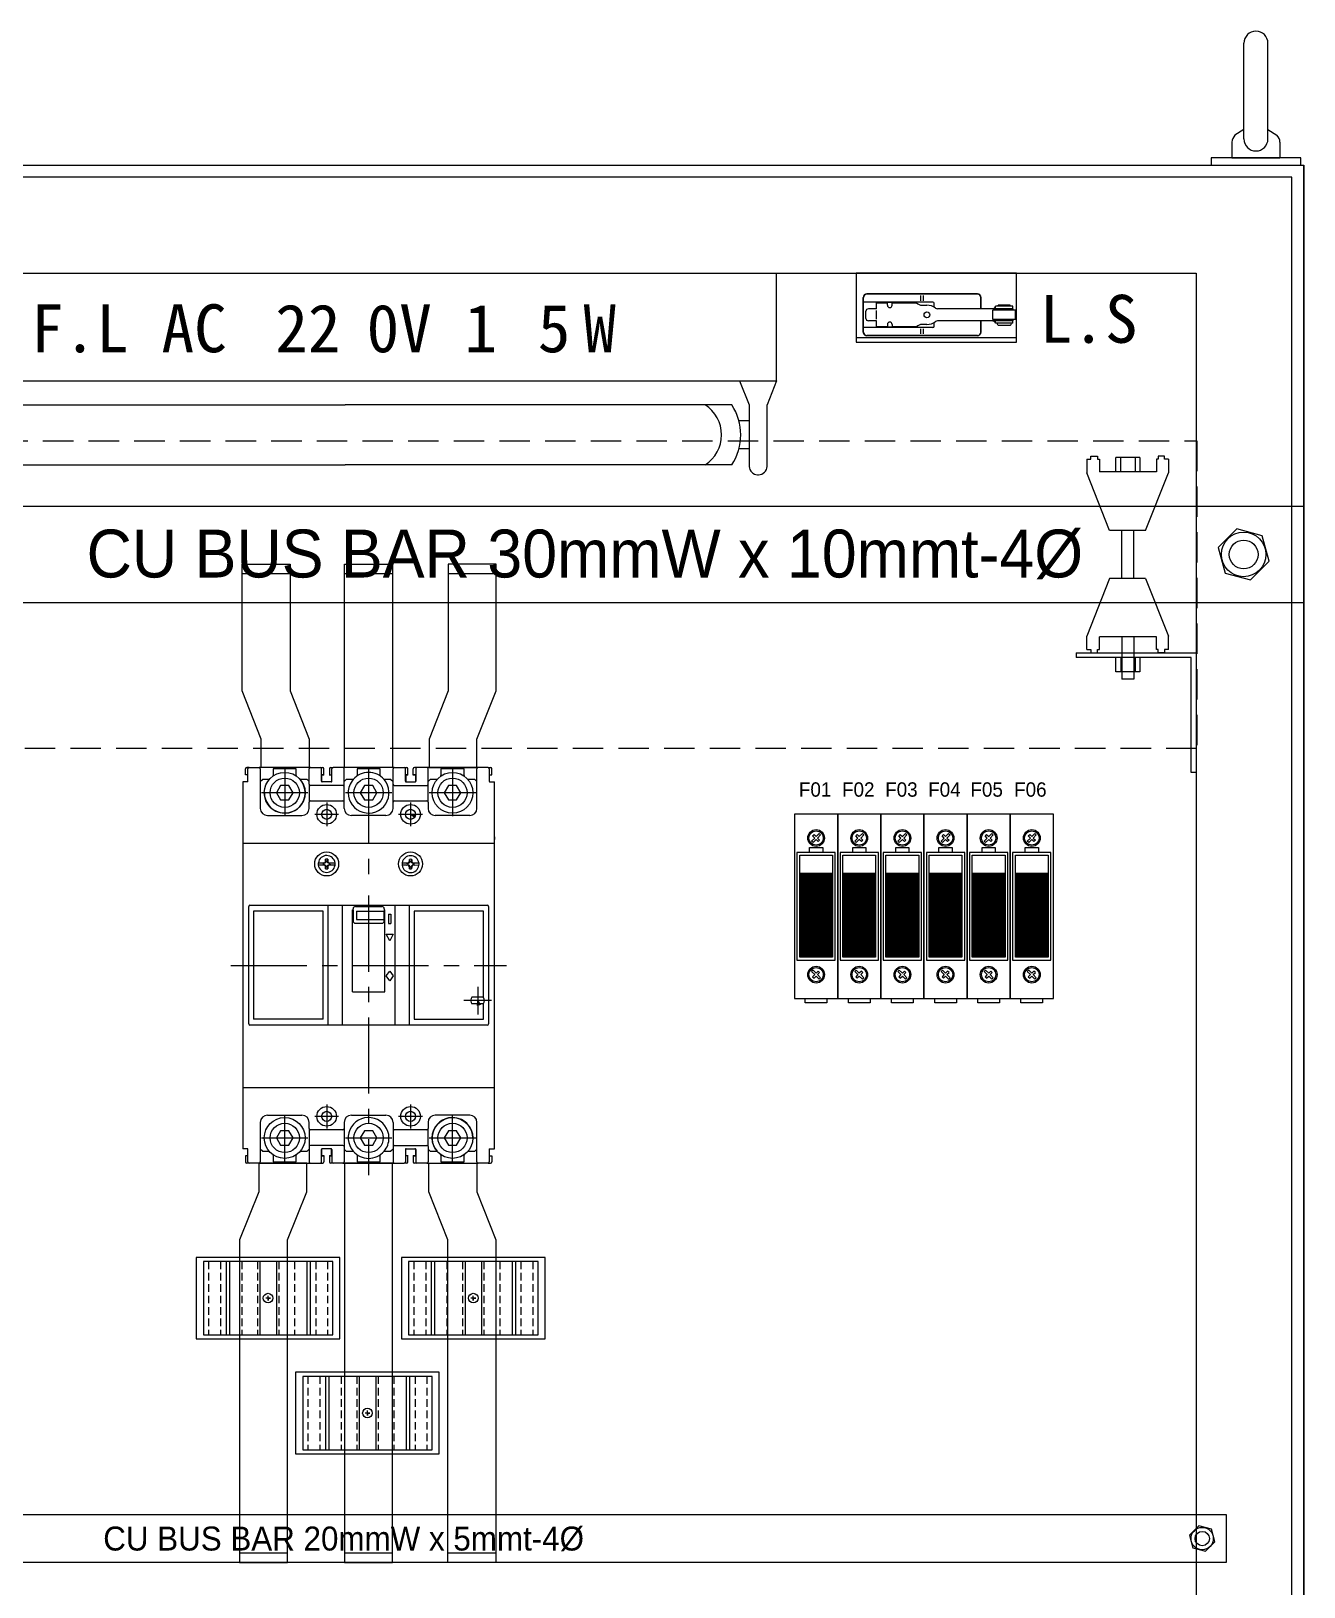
# Model space of a CAD drawing. Header units: millimetres. Extents: x 14879 to 38758, y -20740 to 1136.
# Drawn here: x 37586 to 38117, y -6496 to -5847 of the extents above; entities that cross this region are included whole.
import ezdxf
from ezdxf.enums import TextEntityAlignment as Align

# ---------------------------------------------------------------- set-up
doc = ezdxf.new("R2010")
doc.units = ezdxf.units.MM
for name, pattern in [('CENTER', [50.8, 31.75, -6.35, 6.35, -6.35]), ('DASHED', [19.05, 12.7, -6.35]), ('HIDDEN2', [4.7625, 3.175, -1.5875]), ('NON_PLOTING', [0]), ('PHANTOM', [63.5, 31.75, -6.35, 6.35, -6.35, 6.35, -6.35])]:
    doc.linetypes.add(name, pattern=pattern)
for name, color, linetype in [('F01_OUT', 6, 'Continuous'), ('F03_CNT', 1, 'CENTER'), ('F05_PRO', 4, 'Continuous'), ('F08_IMG', 2, 'PHANTOM'), ('TEXT', 3, 'Continuous'), ('图层1', 10, 'HIDDEN2')]:
    doc.layers.add(name, color=color, linetype=linetype)
doc.styles.get("Standard").update_dxf_attribs({"font": ''})
doc.styles.add('型式1', font='PMingLiU.ttf', dxfattribs={"width": 0.85, "height": 2})
doc.styles.get('Standard').set_extended_font_data('SimSun')

# ---------------------------------------------------------------- blocks, each defined once
blk = doc.blocks.new('歐規FUSE')
h = blk.add_hatch()
h.set_pattern_fill('ANSI31', color=5, scale=0.01, style=0)
h.set_pattern_definition([(45, (-188.019155, -125.580645), (-0.0224506403, 0.0224506403), [])])
h.paths.add_polyline_path([(2.14, -21.15), (15.84, -21.15), (15.84, 13.84), (2.14, 13.84)])
blk.add_line((2.14, 13.84), (15.84, 13.84))
at = {"color": 6}
blk.add_lwpolyline([(0, -38.5), (18, -38.5), (18, 38.5), (0, 38.5)], close=True, dxfattribs=at)
at = {"color": 2}
for points in [[(9, 27.9), (7.71, 26.62), (7.12, 27.21), (8.4, 28.5)], [(8.4, 28.5), (7.53, 29.37), (8.13, 29.97), (9, 29.1)], [(9, 29.1), (10.29, 30.38), (10.88, 29.79), (9.6, 28.5)], [(9.6, 28.5), (10.47, 27.63), (9.87, 27.03), (9, 27.9)], [(9, -27.9), (7.71, -26.62), (7.12, -27.21), (8.4, -28.5)], [(8.4, -28.5), (7.53, -29.37), (8.13, -29.97), (9, -29.1)], [(9.6, -28.5), (10.47, -27.63), (9.87, -27.03), (9, -27.9)], [(9, -29.1), (10.29, -30.38), (10.88, -29.79), (9.6, -28.5)]]:
    blk.add_lwpolyline(points, dxfattribs=at)
for points in [[(1, -22.5), (17, -22.5), (17, 22.5), (1, 22.5)], [(2.14, 21.31), (15.84, 21.31), (15.84, -21.15), (2.14, -21.15)], [(6.26, 24.51), (11.74, 24.51), (11.74, 22.5), (6.26, 22.5)]]:
    blk.add_lwpolyline(points, close=True)
at = {"color": 5}
blk.add_lwpolyline([(4.48, -38.5), (13.52, -38.5), (13.52, -40.29), (4.48, -40.29)], close=True, dxfattribs=at)
at = {"color": 2}
for centre, radius in [((9, 28.5), 3.5), ((9, 28.5), 3), ((9, -28.5), 3.5), ((9, -28.5), 3)]:
    blk.add_circle(centre, radius, dxfattribs=at)
at = {"color": 6}
blk.add_circle((9.3, 5.91), 1.4, dxfattribs=at)
at = {"color": 2, "insert": (8.99, -9.11), "char_height": 2.5, "width": 13.6963, "attachment_point": 5}
blk.add_mtext('{\\fﾷsﾲￓﾩ\ufffaￅ￩|b0|i0|c136|p18;FUSE\\P\\PSFGN\\P\\H0.8x;500V~\\P10 x 38}', dxfattribs=at)
blk = doc.blocks.new('_OPEN30')
at = {"color": 0, "linetype": 'ByBlock', "lineweight": -2}
for p, q in [((-1, 0.267949), (0, 0)), ((0, 0), (-1, -0.267949)), ((0, 0), (-1, 0))]:
    blk.add_line(p, q, dxfattribs=at)

msp = doc.modelspace()

# ---------------------------------------------------------------- linework, layer by layer
for p, q in [((38092.11, -5892.42), (38092.11, -5852.42)), ((38102.11, -5892.42), (38102.11, -5852.42)), ((38092.11, -5888.44), (38088.37, -5890.86)), ((38102.11, -5888.44), (38105.86, -5890.86)), ((38087.11, -5893.77), (38087.11, -5900.34)), ((38107.11, -5893.77), (38107.11, -5900.34)), ((37317.11, -5903.36), (38117.11, -5903.36)), ((37317.11, -5903.36), (38117.11, -5903.36)), ((38115.83, -5900.34), (38078.4, -5900.34)), ((38078.4, -5900.34), (38078.4, -5903.36)), ((38078.4, -5903.36), (38115.83, -5903.36)), ((38087.11, -5900.34), (38107.11, -5900.34)), ((38087.11, -5900.34), (38107.11, -5900.34)), ((38107.11, -5900.34), (38087.11, -5900.34)), ((38107.11, -5900.34), (38087.11, -5900.34)), ((38115.83, -5903.36), (38115.83, -5900.34)), ((38117.11, -5903.36), (38117.11, -7858.36)), ((38117.11, -7903.36), (38117.11, -5903.36)), ((38117.11, -7903.36), (38117.11, -5903.36)), ((38117.11, -5903.36), (38117.11, -7858.36)), ((38112.11, -5908.36), (37322.11, -5908.36)), ((38112.11, -7898.36), (38112.11, -5908.36)), ((37362.11, -5948.36), (38072.11, -5948.36)), ((37537.11, -5948.36), (37897.11, -5948.36)), ((37897.11, -5993.36), (37897.11, -5948.36)), ((37997.21, -5948.36), (37930.31, -5948.36)), ((37930.31, -5948.36), (37930.31, -5977.18)), ((37997.21, -5977.18), (37997.21, -5948.36)), ((38072.11, -5948.36), (38072.11, -7858.36)), ((37930.31, -5975.18), (37997.21, -5975.18)), ((37930.31, -5977.18), (37997.21, -5977.18)), ((37537.11, -5993.36), (37897.11, -5993.36)), ((37881.7, -5993.36), (37885.71, -6003.36)), ((37897.11, -5993.36), (37893.11, -6003.36)), ((37555.81, -6003.36), (37717.11, -6003.36)), ((37878.42, -6003.36), (37717.11, -6003.36)), ((37885.71, -6003.36), (37885.71, -6029)), ((37893.11, -6029), (37893.11, -6003.36)), ((37885.71, -6009.99), (37881.38, -6009.99)), ((37885.71, -6021.73), (37881.38, -6021.73)), ((37555.81, -6028.36), (37717.11, -6028.36)), ((37878.42, -6028.36), (37717.11, -6028.36)), ((37889.21, -6032.5), (37889.61, -6032.5)), ((38117.11, -6045.75), (37317.11, -6045.75)), ((38117.11, -6085.75), (38117.11, -6045.75)), ((38117.11, -6045.75), (38117.11, -6085.75)), ((37317.11, -6085.75), (38117.11, -6085.75)), ((37714.94, -6359), (37654.94, -6359)), ((37654.94, -6359), (37654.94, -6393)), ((37711.94, -6360.7), (37657.94, -6360.7)), ((37657.94, -6360.7), (37657.94, -6391.3)), ((37667.41, -6360.7), (37667.41, -6391.3)), ((37668.78, -6360.7), (37668.78, -6391.3)), ((37681.47, -6360.7), (37681.47, -6391.3)), ((37688.42, -6360.7), (37688.42, -6391.3)), ((37701.11, -6360.7), (37701.11, -6391.3)), ((37702.48, -6360.7), (37702.48, -6391.3)), ((37711.94, -6391.3), (37711.94, -6360.7)), ((37714.94, -6393), (37714.94, -6359)), ((37800.58, -6359), (37740.58, -6359)), ((37740.58, -6359), (37740.58, -6393)), ((37797.58, -6360.7), (37743.58, -6360.7)), ((37743.58, -6360.7), (37743.58, -6391.3)), ((37753.04, -6360.7), (37753.04, -6391.3)), ((37754.42, -6360.7), (37754.42, -6391.3)), ((37767.11, -6360.7), (37767.11, -6391.3)), ((37774.05, -6360.7), (37774.05, -6391.3)), ((37786.75, -6360.7), (37786.75, -6391.3)), ((37788.12, -6360.7), (37788.12, -6391.3)), ((37797.58, -6391.3), (37797.58, -6360.7)), ((37800.58, -6393), (37800.58, -6359)), ((37685.94, -6376), (37683.94, -6376)), ((37684.94, -6377), (37684.94, -6375)), ((37684.94, -6376), (37684.94, -6377)), ((37684.94, -6376), (37685.94, -6376)), ((37771.58, -6376), (37769.58, -6376)), ((37770.58, -6377), (37770.58, -6375)), ((37770.58, -6376), (37770.58, -6377)), ((37770.58, -6376), (37771.58, -6376)), ((37654.94, -6393), (37714.94, -6393)), ((37657.94, -6391.3), (37711.94, -6391.3)), ((37740.58, -6393), (37800.58, -6393)), ((37743.58, -6391.3), (37797.58, -6391.3)), ((37756.39, -6406.95), (37696.39, -6406.95)), ((37696.39, -6406.95), (37696.39, -6440.95)), ((37753.39, -6408.65), (37699.39, -6408.65)), ((37699.39, -6408.65), (37699.39, -6439.25)), ((37708.85, -6408.65), (37708.85, -6439.25)), ((37710.23, -6408.65), (37710.23, -6439.25)), ((37722.92, -6408.65), (37722.92, -6439.25)), ((37729.86, -6408.65), (37729.86, -6439.25)), ((37742.55, -6408.65), (37742.55, -6439.25)), ((37743.93, -6408.65), (37743.93, -6439.25)), ((37753.39, -6439.25), (37753.39, -6408.65)), ((37756.39, -6440.95), (37756.39, -6406.95)), ((37727.39, -6423.95), (37725.39, -6423.95)), ((37726.39, -6424.95), (37726.39, -6422.95)), ((37726.39, -6423.95), (37726.39, -6424.95)), ((37726.39, -6423.95), (37727.39, -6423.95)), ((37696.39, -6440.95), (37756.39, -6440.95)), ((37699.39, -6439.25), (37753.39, -6439.25)), ((37359.6, -6466.31), (38084.69, -6466.31)), ((38084.69, -6466.31), (38084.69, -6486.31)), ((38084.69, -6486.31), (37359.6, -6486.31))]:
    msp.add_line(p, q)
at = {"color": 7, "linetype": 'Continuous'}
for p, q in [((37980.9, -5957.18), (37934.75, -5957.18)), ((37980.87, -5957.05), (37934.78, -5957.05)), ((37957.24, -5959.88), (37957.24, -5957.78)), ((37958.35, -5959.88), (37958.35, -5957.78)), ((37933.23, -5972.95), (37933.23, -5958.6)), ((37933.35, -5972.98), (37933.35, -5958.58)), ((37962.33, -5960.48), (37933.35, -5960.48)), ((37934.39, -5967.28), (37934.39, -5964.28)), ((37938.82, -5963.28), (37935.39, -5963.28)), ((37938.82, -5960.73), (37943.32, -5960.73)), ((37938.82, -5963.28), (37938.82, -5960.73)), ((37938.82, -5967.58), (37938.82, -5963.98)), ((37943.03, -5960.68), (37943.03, -5960.48)), ((37945.63, -5960.68), (37943.03, -5960.68)), ((37943.32, -5961.78), (37943.32, -5960.68)), ((37945.32, -5961.78), (37945.32, -5960.68)), ((37945.32, -5960.73), (37955.51, -5960.73)), ((37945.63, -5960.68), (37945.63, -5960.48)), ((37950.57, -5960.68), (37950.57, -5960.48)), ((37953.17, -5960.68), (37950.57, -5960.68)), ((37953.17, -5960.68), (37953.17, -5960.48)), ((37957.79, -5961.78), (37959.82, -5961.78)), ((37962.83, -5962.58), (37962.83, -5960.98)), ((37995.67, -5963.23), (37964.26, -5963.23)), ((37982.3, -5963.23), (37982.3, -5958.58)), ((37982.42, -5963.23), (37982.42, -5958.6)), ((37987.32, -5967.78), (37987.32, -5963.78)), ((37996.82, -5963.78), (37987.32, -5963.78)), ((37995.82, -5963.33), (37988.32, -5963.33)), ((37988.32, -5963.78), (37988.32, -5963.33)), ((37995.67, -5962.23), (37988.47, -5962.23)), ((37988.47, -5963.23), (37988.47, -5962.23)), ((37994.57, -5961.73), (37989.57, -5961.73)), ((37989.57, -5962.23), (37989.57, -5961.73)), ((37994.57, -5962.23), (37994.57, -5961.73)), ((37995.67, -5963.33), (37995.67, -5962.23)), ((37995.82, -5963.78), (37995.82, -5963.33)), ((37996.82, -5967.78), (37996.82, -5963.78)), ((37962.33, -5971.08), (37933.35, -5971.08)), ((37938.82, -5968.28), (37935.39, -5968.28)), ((37938.82, -5970.83), (37938.82, -5968.28)), ((37943.32, -5970.83), (37938.82, -5970.83)), ((37943.03, -5971.08), (37943.03, -5970.88)), ((37945.63, -5970.88), (37943.03, -5970.88)), ((37943.32, -5969.78), (37943.32, -5970.88)), ((37945.32, -5969.78), (37945.32, -5970.88)), ((37955.51, -5970.83), (37945.32, -5970.83)), ((37945.63, -5971.08), (37945.63, -5970.88)), ((37953.17, -5970.88), (37950.57, -5970.88)), ((37950.57, -5971.08), (37950.57, -5970.88)), ((37953.17, -5971.08), (37953.17, -5970.88)), ((37959.82, -5969.78), (37957.79, -5969.78)), ((37962.83, -5970.58), (37962.83, -5968.97)), ((37995.67, -5968.33), (37964.26, -5968.33)), ((37982.3, -5972.98), (37982.3, -5968.33)), ((37982.42, -5972.95), (37982.42, -5968.33)), ((37996.82, -5967.78), (37987.32, -5967.78)), ((37988.32, -5968.23), (37988.32, -5967.78)), ((37995.82, -5968.23), (37988.32, -5968.23)), ((37988.47, -5969.33), (37988.47, -5968.33)), ((37995.67, -5969.33), (37988.47, -5969.33)), ((37994.5, -5970.23), (37989.63, -5970.23)), ((37995.67, -5969.33), (37995.67, -5968.23)), ((37995.82, -5968.23), (37995.82, -5967.78)), ((37980.9, -5974.38), (37934.75, -5974.38)), ((37980.87, -5974.5), (37934.78, -5974.5)), ((37957.24, -5973.78), (37957.24, -5971.68)), ((37958.35, -5973.78), (37958.35, -5971.68))]:
    msp.add_line(p, q, dxfattribs=at)
at = {"color": 3}
for p, q in [((38026.56, -6026.07), (38026.56, -6031.67)), ((38026.56, -6026.07), (38026.56, -6031.67)), ((38026.56, -6026.07), (38028.17, -6026.07)), ((38028.17, -6024.75), (38031.03, -6024.75)), ((38028.17, -6026.07), (38028.17, -6024.75)), ((38031.03, -6024.75), (38031.03, -6026.07)), ((38031.03, -6026.07), (38031.79, -6026.07)), ((38031.79, -6026.07), (38031.79, -6031.33)), ((38038.69, -6031.33), (38038.69, -6025.33)), ((38048.69, -6025.33), (38038.69, -6025.33)), ((38040.69, -6031.33), (38040.69, -6025.33)), ((38046.69, -6025.33), (38046.69, -6031.33)), ((38048.69, -6025.33), (38048.69, -6031.33)), ((38056.34, -6026.07), (38055.59, -6026.07)), ((38055.59, -6026.07), (38055.59, -6031.33)), ((38058.95, -6024.75), (38056.34, -6024.75)), ((38056.34, -6024.75), (38056.34, -6026.07)), ((38058.95, -6026.07), (38058.95, -6024.75)), ((38060.56, -6026.07), (38058.95, -6026.07)), ((38060.56, -6026.07), (38060.56, -6031.67)), ((38036.06, -6055.75), (38026.56, -6031.67)), ((38055.59, -6031.33), (38031.79, -6031.33)), ((38051.06, -6055.75), (38060.56, -6031.67)), ((38051.06, -6055.75), (38036.06, -6055.75)), ((38041.19, -6075.75), (38041.19, -6055.75)), ((38046.19, -6075.75), (38046.19, -6055.75)), ((38036.06, -6075.75), (38026.56, -6099.82)), ((38051.06, -6075.75), (38036.06, -6075.75)), ((38051.06, -6075.75), (38060.56, -6099.82)), ((38026.56, -6105.42), (38026.56, -6099.82)), ((38026.56, -6105.42), (38026.56, -6099.82)), ((38031.79, -6105.42), (38031.79, -6100.16)), ((38055.59, -6100.16), (38031.79, -6100.16)), ((38041.19, -6100.16), (38041.19, -6117.75)), ((38046.19, -6100.16), (38046.19, -6117.75)), ((38055.59, -6105.42), (38055.59, -6100.16)), ((38060.56, -6105.42), (38060.56, -6099.82)), ((38022.11, -6106.75), (38072.11, -6106.75)), ((38022.11, -6106.75), (38022.11, -6108.75)), ((38026.56, -6105.42), (38028.17, -6105.42)), ((38028.17, -6105.42), (38028.17, -6106.75)), ((38028.17, -6106.75), (38031.03, -6106.75)), ((38031.03, -6105.42), (38031.79, -6105.42)), ((38031.03, -6106.75), (38031.03, -6105.42)), ((38056.34, -6105.42), (38055.59, -6105.42)), ((38056.34, -6106.75), (38056.34, -6105.42)), ((38058.95, -6106.75), (38056.34, -6106.75)), ((38060.56, -6105.42), (38058.95, -6105.42)), ((38058.95, -6105.42), (38058.95, -6106.75)), ((38072.11, -6106.75), (38072.11, -6156.75)), ((38070.11, -6108.75), (38022.11, -6108.75)), ((38038.69, -6114.75), (38038.69, -6108.75)), ((38040.69, -6108.75), (38040.69, -6114.75)), ((38046.69, -6108.75), (38046.69, -6114.75)), ((38048.69, -6108.75), (38048.69, -6114.75)), ((38070.11, -6156.75), (38070.11, -6108.75)), ((38048.69, -6114.75), (38038.69, -6114.75)), ((38046.19, -6117.75), (38041.19, -6117.75)), ((38072.11, -6156.75), (38070.11, -6156.75))]:
    msp.add_line(p, q, dxfattribs=at)
at = {"color": 2, "ltscale": 0.2}
for p, q in [((37674.09, -6073.74), (37694.09, -6073.74)), ((37716.89, -6073.74), (37736.89, -6073.74)), ((37760.09, -6073.74), (37780.09, -6073.74)), ((37673.06, -6482.31), (37693.06, -6482.31)), ((37716.89, -6482.31), (37736.89, -6482.31)), ((37759.99, -6482.31), (37779.99, -6482.31))]:
    msp.add_line(p, q, dxfattribs=at)
at = {"color": 1, "linetype": 'DASHED'}
msp.add_lwpolyline([(37362.41, -6018.36), (38072.41, -6018.36), (38072.41, -6146.72), (37362.41, -6146.72)], close=True, dxfattribs=at)
at = {"color": 4}
for points in [[(38081.35, -6062.9), (38084.2, -6073.52), (38094.83, -6076.37), (38102.6, -6068.59), (38099.76, -6057.97), (38089.13, -6055.12)], [(38069.38, -6474.88), (38070.8, -6480.19), (38076.11, -6481.62), (38080, -6477.73), (38078.58, -6472.42), (38073.27, -6470.99)]]:
    msp.add_lwpolyline(points, close=True, dxfattribs=at)
at = {"color": 2, "ltscale": 0.2}
for points in [[(37682.09, -6154.68), (37682.09, -6142.75), (37674.09, -6122.68), (37674.09, -6069.74), (37694.09, -6069.74), (37694.09, -6122.68), (37702.09, -6142.75), (37702.09, -6154.68), (37682.09, -6154.68)], [(37772.09, -6154.68), (37772.09, -6142.75), (37780.09, -6122.68), (37780.09, -6069.74), (37760.09, -6069.74), (37760.09, -6122.68), (37752.09, -6142.75), (37752.09, -6154.68), (37772.09, -6154.68)], [(37681.06, -6319.68), (37681.06, -6331.61), (37673.06, -6351.68), (37673.06, -6486.31), (37693.06, -6486.31), (37693.06, -6351.68), (37701.06, -6331.61), (37701.06, -6319.68), (37681.06, -6319.68)], [(37771.99, -6319.68), (37771.99, -6331.61), (37779.99, -6351.68), (37779.99, -6486.31), (37759.99, -6486.31), (37759.99, -6351.68), (37751.99, -6331.61), (37751.99, -6319.68), (37771.99, -6319.68)]]:
    msp.add_lwpolyline(points, dxfattribs=at)
for points in [[(37736.89, -6154.68), (37716.89, -6154.68), (37716.89, -6069.74), (37736.89, -6069.74)], [(37736.89, -6319.68), (37716.89, -6319.68), (37716.89, -6486.31), (37736.89, -6486.31)]]:
    msp.add_lwpolyline(points, close=True, dxfattribs=at)
at = {"color": 7, "linetype": 'Continuous'}
msp.add_circle((37959.82, -5965.78), 1.2, dxfattribs=at)
at = {"color": 4}
for centre, radius in [((38091.98, -6065.75), 9.28), ((38091.98, -6065.75), 6), ((38074.69, -6476.31), 4.64), ((38074.69, -6476.31), 3)]:
    msp.add_circle(centre, radius, dxfattribs=at)
for centre in [(37684.94, -6376), (37770.58, -6376), (37726.39, -6423.95)]:
    msp.add_circle(centre, 2)
for centre, radius, start, end in [((38097.11, -5852.42), 5, 0, 180), ((38091.11, -5893.77), 4, 133.28833, 180), ((38097.11, -5892.42), 5, 180, 0), ((38103.11, -5893.77), 4, 0, 46.71167), ((38103.11, -5893.77), 4, 0, 46.71167), ((37859.39, -6015.86), 14.77, 302.17256, 57.82744), ((37859.39, -6015.86), 22.77, 326.69978, 33.30022), ((37889.21, -6029), 3.5, 180, 270), ((37889.61, -6029), 3.5, 270, 0)]:
    msp.add_arc(centre, radius, start, end)
at = {"color": 7, "linetype": 'Continuous'}
for centre, radius, start, end in [((37934.78, -5958.6), 1.55, 89.99998, 179.99996), ((37934.75, -5958.58), 1.4, 89.99998, 179.99996), ((37980.87, -5958.6), 1.55, 0, 89.99998), ((37980.9, -5958.58), 1.4, 0, 89.99998), ((37935.39, -5964.28), 1, 89.99998, 179.99996), ((37944.32, -5961.78), 1, 180.00004, 359.99998), ((37957.79, -5958.78), 3, 220.54153, 270.00002), ((37959.82, -5967.78), 6, 53.77136, 89.99998), ((37962.33, -5960.98), 0.5, 0, 89.99998), ((37964.26, -5961.73), 1.5, 233.77144, 270.00007), ((37987.05, -5961.73), 1.5, 270.00002, 340.52878), ((37935.39, -5967.28), 1, 179.99996, 270), ((37944.32, -5969.78), 1, 0, 179.99996), ((37957.79, -5972.78), 3, 89.99998, 139.45847), ((37959.82, -5963.78), 6, 270.00002, 306.22844), ((37962.33, -5970.58), 0.5, 270.00002, 0), ((37964.26, -5969.83), 1.5, 89.99993, 126.2284), ((37987.05, -5969.83), 1.5, 19.47122, 89.99998), ((37990.07, -5969.33), 1, 180.00004, 244.15928), ((37994.07, -5969.33), 1, 295.84075, 359.99998), ((37934.78, -5972.95), 1.55, 179.99996, 270), ((37934.75, -5972.98), 1.4, 179.99996, 270), ((37980.87, -5972.95), 1.55, 270.00002, 0), ((37980.9, -5972.98), 1.4, 270.00002, 0)]:
    msp.add_arc(centre, radius, start, end, dxfattribs=at)
at = {"layer": 'F01_OUT', "linetype": 'Continuous'}
for p, q in [((37675.54, -6157.68), (37675.54, -6155.18)), ((37676.54, -6157.68), (37675.54, -6157.68)), ((37677.04, -6154.68), (37676.04, -6154.68)), ((37676.54, -6160.68), (37676.54, -6155.18)), ((37677.04, -6154.68), (37681.19, -6154.68)), ((37681.49, -6154.68), (37681.19, -6154.68)), ((37681.79, -6154.68), (37681.49, -6154.68)), ((37681.69, -6155.18), (37681.69, -6171.68)), ((37701.99, -6154.68), (37681.79, -6154.68)), ((37696.69, -6155.18), (37687.09, -6155.18)), ((37687.09, -6155.18), (37687.09, -6157.98)), ((37696.69, -6157.98), (37696.69, -6155.18)), ((37702.29, -6154.68), (37701.99, -6154.68)), ((37702.09, -6161.58), (37702.09, -6155.18)), ((37702.59, -6154.68), (37702.29, -6154.68)), ((37702.59, -6154.68), (37704.84, -6154.68)), ((37704.84, -6154.68), (37705.84, -6154.68)), ((37705.84, -6154.68), (37706.74, -6154.68)), ((37706.74, -6154.68), (37707.74, -6154.68)), ((37707.24, -6157.68), (37707.24, -6155.18)), ((37707.24, -6157.68), (37708.24, -6157.68)), ((37707.24, -6160.38), (37707.24, -6157.68)), ((37708.24, -6157.68), (37708.24, -6155.18)), ((37710.54, -6155.18), (37710.54, -6157.68)), ((37710.54, -6157.68), (37711.54, -6157.68)), ((37711.04, -6154.68), (37712.04, -6154.68)), ((37711.54, -6157.68), (37711.54, -6155.18)), ((37711.54, -6160.38), (37711.54, -6157.68)), ((37712.94, -6154.68), (37712.04, -6154.68)), ((37713.94, -6154.68), (37712.94, -6154.68)), ((37716.19, -6154.68), (37713.94, -6154.68)), ((37716.49, -6154.68), (37716.19, -6154.68)), ((37716.79, -6154.68), (37716.49, -6154.68)), ((37716.69, -6171.68), (37716.69, -6155.18)), ((37736.99, -6154.68), (37716.79, -6154.68)), ((37731.69, -6155.18), (37722.09, -6155.18)), ((37722.09, -6155.18), (37722.09, -6157.98)), ((37731.69, -6157.98), (37731.69, -6155.18)), ((37737.29, -6154.68), (37736.99, -6154.68)), ((37737.09, -6171.68), (37737.09, -6155.18)), ((37737.59, -6154.68), (37737.29, -6154.68)), ((37737.59, -6154.68), (37739.84, -6154.68)), ((37739.84, -6154.68), (37740.84, -6154.68)), ((37740.84, -6154.68), (37741.74, -6154.68)), ((37741.74, -6154.68), (37742.74, -6154.68)), ((37742.24, -6157.68), (37742.24, -6155.18)), ((37742.24, -6160.38), (37742.24, -6157.68)), ((37742.24, -6157.68), (37743.24, -6157.68)), ((37743.24, -6157.68), (37743.24, -6155.18)), ((37745.54, -6157.68), (37745.54, -6155.18)), ((37746.54, -6157.68), (37745.54, -6157.68)), ((37747.04, -6154.68), (37746.04, -6154.68)), ((37746.54, -6155.18), (37746.54, -6157.68)), ((37746.54, -6157.68), (37746.54, -6160.38)), ((37747.94, -6154.68), (37747.04, -6154.68)), ((37748.94, -6154.68), (37747.94, -6154.68)), ((37751.19, -6154.68), (37748.94, -6154.68)), ((37751.49, -6154.68), (37751.19, -6154.68)), ((37751.79, -6154.68), (37751.49, -6154.68)), ((37751.69, -6161.58), (37751.69, -6155.18)), ((37771.99, -6154.68), (37751.79, -6154.68)), ((37766.69, -6155.18), (37757.09, -6155.18)), ((37757.09, -6155.18), (37757.09, -6157.98)), ((37766.69, -6157.98), (37766.69, -6155.18)), ((37772.29, -6154.68), (37771.99, -6154.68)), ((37772.09, -6171.68), (37772.09, -6155.18)), ((37772.59, -6154.68), (37772.29, -6154.68)), ((37774.84, -6154.68), (37772.59, -6154.68)), ((37775.84, -6154.68), (37774.84, -6154.68)), ((37776.74, -6154.68), (37775.84, -6154.68)), ((37776.74, -6154.68), (37777.74, -6154.68)), ((37777.24, -6155.18), (37777.24, -6157.68)), ((37777.24, -6157.68), (37778.24, -6157.68)), ((37777.24, -6157.68), (37777.24, -6160.38)), ((37778.24, -6157.68), (37778.24, -6155.18)), ((37674.39, -6160.68), (37674.39, -6313.68)), ((37676.54, -6160.68), (37674.39, -6160.68)), ((37681.69, -6160.53), (37682.59, -6159.63)), ((37685.44, -6159.63), (37682.59, -6159.63)), ((37690.16, -6162.18), (37688.42, -6165.18)), ((37688.42, -6165.18), (37690.16, -6168.18)), ((37693.62, -6162.18), (37690.16, -6162.18)), ((37695.35, -6165.18), (37693.62, -6162.18)), ((37693.62, -6168.18), (37695.35, -6165.18)), ((37701.19, -6159.63), (37698.34, -6159.63)), ((37701.19, -6159.63), (37702.09, -6160.53)), ((37702.09, -6161.58), (37702.09, -6169.08)), ((37716.19, -6162.08), (37702.59, -6162.08)), ((37711.24, -6160.68), (37707.54, -6160.68)), ((37716.69, -6160.53), (37717.59, -6159.63)), ((37720.44, -6159.63), (37717.59, -6159.63)), ((37725.16, -6162.18), (37723.42, -6165.18)), ((37723.42, -6165.18), (37725.16, -6168.18)), ((37728.62, -6162.18), (37725.16, -6162.18)), ((37730.35, -6165.18), (37728.62, -6162.18)), ((37728.62, -6168.18), (37730.35, -6165.18)), ((37736.19, -6159.63), (37733.34, -6159.63)), ((37736.19, -6159.63), (37737.09, -6160.53)), ((37737.59, -6162.08), (37751.19, -6162.08)), ((37742.54, -6160.68), (37746.24, -6160.68)), ((37751.69, -6160.53), (37752.59, -6159.63)), ((37751.69, -6169.08), (37751.69, -6161.58)), ((37755.44, -6159.63), (37752.59, -6159.63)), ((37760.16, -6162.18), (37758.42, -6165.18)), ((37758.42, -6165.18), (37760.16, -6168.18)), ((37763.62, -6162.18), (37760.16, -6162.18)), ((37765.35, -6165.18), (37763.62, -6162.18)), ((37763.62, -6168.18), (37765.35, -6165.18)), ((37771.19, -6159.63), (37768.34, -6159.63)), ((37771.19, -6159.63), (37772.09, -6160.53)), ((37777.54, -6160.68), (37779.39, -6160.68)), ((37779.39, -6313.68), (37779.39, -6160.68)), ((37690.16, -6168.18), (37693.62, -6168.18)), ((37702.09, -6171.68), (37702.09, -6169.08)), ((37702.59, -6168.58), (37716.19, -6168.58)), ((37725.16, -6168.18), (37728.62, -6168.18)), ((37737.59, -6168.58), (37751.19, -6168.58)), ((37751.69, -6169.08), (37751.69, -6171.68)), ((37760.16, -6168.18), (37763.62, -6168.18)), ((37684.69, -6174.68), (37699.09, -6174.68)), ((37734.09, -6174.68), (37719.69, -6174.68)), ((37769.09, -6174.68), (37754.69, -6174.68)), ((37779.39, -6183.58), (37779.39, -6182.18)), ((37779.39, -6183.58), (37779.39, -6183.68)), ((37779.39, -6183.68), (37779.39, -6184.68)), ((37674.39, -6186.18), (37779.39, -6186.18)), ((37705.86, -6195.35), (37705.9, -6195.35)), ((37705.91, -6194.35), (37705.87, -6194.35)), ((37708.34, -6195.37), (37705.9, -6195.35)), ((37705.91, -6194.35), (37708.35, -6194.37)), ((37707.9, -6195.26), (37708.29, -6195.22)), ((37708.39, -6195.27), (37707.9, -6195.26)), ((37708.3, -6194.53), (37707.91, -6194.47)), ((37707.91, -6194.47), (37708.39, -6194.47)), ((37708.29, -6195.22), (37708.45, -6195.21)), ((37708.46, -6194.53), (37708.3, -6194.53)), ((37708.71, -6195.55), (37708.34, -6195.37)), ((37708.6, -6195.37), (37708.34, -6195.37)), ((37708.35, -6194.37), (37708.72, -6194.2)), ((37708.35, -6194.37), (37708.61, -6194.37)), ((37708.39, -6194.47), (37708.61, -6194.37)), ((37708.46, -6194.53), (37708.39, -6194.47)), ((37708.45, -6195.21), (37708.39, -6195.27)), ((37708.6, -6195.37), (37708.39, -6195.27)), ((37708.45, -6195.21), (37708.86, -6195.4)), ((37708.87, -6194.36), (37708.46, -6194.53)), ((37708.71, -6195.55), (37708.86, -6195.4)), ((37708.9, -6195.96), (37708.71, -6195.55)), ((37708.72, -6194.2), (37708.92, -6193.8)), ((37708.72, -6194.2), (37708.87, -6194.36)), ((37708.86, -6195.4), (37709.04, -6195.81)), ((37709.06, -6193.94), (37708.87, -6194.36)), ((37709.04, -6195.81), (37708.9, -6195.96)), ((37708.91, -6196.85), (37708.9, -6195.96)), ((37709.03, -6195.97), (37708.91, -6196.85)), ((37708.92, -6193.8), (37708.95, -6192.91)), ((37709.06, -6193.94), (37708.92, -6193.8)), ((37708.95, -6192.91), (37709.06, -6193.79)), ((37709.04, -6195.81), (37709.03, -6195.97)), ((37709.06, -6193.79), (37709.06, -6193.94)), ((37709.72, -6195.82), (37709.9, -6195.41)), ((37709.72, -6195.98), (37709.72, -6195.82)), ((37709.72, -6195.82), (37709.86, -6195.97)), ((37709.83, -6196.85), (37709.72, -6195.98)), ((37709.74, -6193.79), (37709.87, -6192.92)), ((37709.74, -6193.95), (37709.74, -6193.79)), ((37709.74, -6193.95), (37709.88, -6193.81)), ((37709.91, -6194.37), (37709.74, -6193.95)), ((37709.86, -6195.97), (37709.83, -6196.85)), ((37710.05, -6195.56), (37709.86, -6195.97)), ((37709.87, -6192.92), (37709.88, -6193.81)), ((37709.88, -6193.81), (37710.07, -6194.22)), ((37709.9, -6195.41), (37710.32, -6195.23)), ((37709.9, -6195.41), (37710.05, -6195.56)), ((37710.07, -6194.22), (37709.91, -6194.37)), ((37710.33, -6194.55), (37709.91, -6194.37)), ((37710.42, -6195.39), (37710.05, -6195.56)), ((37710.07, -6194.22), (37710.43, -6194.39)), ((37710.38, -6195.29), (37710.17, -6195.39)), ((37710.42, -6195.39), (37710.17, -6195.39)), ((37710.18, -6194.39), (37710.39, -6194.49)), ((37710.18, -6194.39), (37710.43, -6194.39)), ((37710.32, -6195.23), (37710.48, -6195.24)), ((37710.38, -6195.29), (37710.32, -6195.23)), ((37710.33, -6194.55), (37710.39, -6194.49)), ((37710.48, -6194.55), (37710.33, -6194.55)), ((37710.87, -6195.29), (37710.38, -6195.29)), ((37710.39, -6194.49), (37710.88, -6194.5)), ((37712.87, -6195.42), (37710.42, -6195.39)), ((37710.43, -6194.39), (37712.88, -6194.42)), ((37710.88, -6194.5), (37710.48, -6194.55)), ((37710.48, -6195.24), (37710.87, -6195.29)), ((37712.87, -6195.42), (37712.91, -6195.42)), ((37712.92, -6194.42), (37712.88, -6194.42)), ((37740.86, -6195.4), (37740.9, -6195.41)), ((37740.91, -6194.41), (37740.87, -6194.4)), ((37743.34, -6195.43), (37740.9, -6195.41)), ((37740.91, -6194.41), (37743.35, -6194.43)), ((37742.9, -6195.32), (37743.29, -6195.27)), ((37743.39, -6195.33), (37742.9, -6195.32)), ((37743.3, -6194.58), (37742.91, -6194.53)), ((37742.91, -6194.53), (37743.39, -6194.53)), ((37743.29, -6195.27), (37743.45, -6195.27)), ((37743.46, -6194.59), (37743.3, -6194.58)), ((37743.71, -6195.61), (37743.34, -6195.43)), ((37743.6, -6195.43), (37743.34, -6195.43)), ((37743.35, -6194.43), (37743.72, -6194.26)), ((37743.35, -6194.43), (37743.61, -6194.43)), ((37743.39, -6194.53), (37743.61, -6194.43)), ((37743.46, -6194.59), (37743.39, -6194.53)), ((37743.45, -6195.27), (37743.39, -6195.33)), ((37743.6, -6195.43), (37743.39, -6195.33)), ((37743.45, -6195.27), (37743.86, -6195.45)), ((37743.87, -6194.41), (37743.46, -6194.59)), ((37743.71, -6195.61), (37743.86, -6195.45)), ((37743.9, -6196.01), (37743.71, -6195.61)), ((37743.72, -6194.26), (37743.92, -6193.86)), ((37743.72, -6194.26), (37743.87, -6194.41)), ((37743.86, -6195.45), (37744.04, -6195.87)), ((37744.06, -6194), (37743.87, -6194.41)), ((37744.04, -6195.87), (37743.9, -6196.01)), ((37743.91, -6196.9), (37743.9, -6196.01)), ((37744.03, -6196.03), (37743.91, -6196.9)), ((37743.92, -6193.86), (37743.95, -6192.97)), ((37744.06, -6194), (37743.92, -6193.86)), ((37743.95, -6192.97), (37744.06, -6193.84)), ((37744.04, -6195.87), (37744.03, -6196.03)), ((37744.06, -6193.84), (37744.06, -6194)), ((37744.72, -6195.88), (37744.9, -6195.46)), ((37744.72, -6196.04), (37744.72, -6195.88)), ((37744.72, -6195.88), (37744.86, -6196.02)), ((37744.83, -6196.91), (37744.72, -6196.04)), ((37744.74, -6193.85), (37744.87, -6192.98)), ((37744.74, -6194.01), (37744.74, -6193.85)), ((37744.74, -6194.01), (37744.88, -6193.87)), ((37744.91, -6194.43), (37744.74, -6194.01)), ((37744.86, -6196.02), (37744.83, -6196.91)), ((37745.05, -6195.62), (37744.86, -6196.02)), ((37744.87, -6192.98), (37744.88, -6193.87)), ((37744.88, -6193.87), (37745.07, -6194.27)), ((37744.9, -6195.46), (37745.32, -6195.29)), ((37744.9, -6195.46), (37745.05, -6195.62)), ((37745.07, -6194.27), (37744.91, -6194.43)), ((37745.33, -6194.61), (37744.91, -6194.43)), ((37745.42, -6195.45), (37745.05, -6195.62)), ((37745.07, -6194.27), (37745.43, -6194.45)), ((37745.38, -6195.35), (37745.17, -6195.45)), ((37745.42, -6195.45), (37745.17, -6195.45)), ((37745.18, -6194.45), (37745.43, -6194.45)), ((37745.18, -6194.45), (37745.39, -6194.55)), ((37745.32, -6195.29), (37745.48, -6195.29)), ((37745.38, -6195.35), (37745.32, -6195.29)), ((37745.33, -6194.61), (37745.39, -6194.55)), ((37745.48, -6194.61), (37745.33, -6194.61)), ((37745.87, -6195.35), (37745.38, -6195.35)), ((37745.39, -6194.55), (37745.88, -6194.56)), ((37747.87, -6195.47), (37745.42, -6195.45)), ((37745.43, -6194.45), (37747.88, -6194.47)), ((37745.88, -6194.56), (37745.48, -6194.61)), ((37745.48, -6195.29), (37745.87, -6195.35)), ((37747.87, -6195.47), (37747.91, -6195.47)), ((37747.92, -6194.47), (37747.88, -6194.47)), ((37676.89, -6252.63), (37676.89, -6212.58)), ((37677.39, -6212.08), (37776.39, -6212.08)), ((37707.89, -6214.58), (37678.89, -6214.58)), ((37678.89, -6214.58), (37678.89, -6259.58)), ((37707.89, -6259.58), (37707.89, -6214.58)), ((37709.89, -6212.08), (37709.89, -6262.08)), ((37715.9, -6212.08), (37715.87, -6262.08)), ((37720.14, -6248.18), (37720.14, -6214.02)), ((37720.14, -6214.02), (37720.39, -6214.02)), ((37720.39, -6214.02), (37720.39, -6213.63)), ((37720.39, -6214.02), (37720.39, -6218.59)), ((37721.39, -6212.63), (37732.39, -6212.63)), ((37721.89, -6214.62), (37733.39, -6214.62)), ((37721.89, -6214.62), (37721.89, -6218)), ((37733.39, -6213.63), (37733.39, -6214.62)), ((37733.39, -6214.02), (37733.64, -6214.02)), ((37733.39, -6218.59), (37733.39, -6214.62)), ((37733.64, -6248.18), (37733.64, -6214.02)), ((37735.24, -6215.78), (37736.14, -6215.78)), ((37735.24, -6215.78), (37735.24, -6219.78)), ((37736.14, -6215.78), (37736.14, -6219.78)), ((37737.89, -6212.08), (37737.89, -6262.08)), ((37743.89, -6262.08), (37743.89, -6212.08)), ((37774.89, -6214.58), (37745.89, -6214.58)), ((37745.89, -6214.58), (37745.89, -6259.58)), ((37774.89, -6250.62), (37774.89, -6214.58)), ((37776.89, -6212.58), (37776.89, -6252.63)), ((37721.39, -6219.59), (37732.39, -6219.59)), ((37721.89, -6218), (37733.39, -6218)), ((37734.19, -6224.18), (37737.19, -6224.18)), ((37735.69, -6226.88), (37734.19, -6224.18)), ((37735.24, -6219.78), (37736.14, -6219.78)), ((37737.19, -6224.18), (37735.69, -6226.88)), ((37720.14, -6248.18), (37733.64, -6248.18)), ((37676.89, -6261.58), (37676.89, -6252.63)), ((37774.81, -6250.48), (37769.96, -6250.48)), ((37774.81, -6253.28), (37769.96, -6253.28)), ((37774.89, -6259.58), (37774.89, -6253.14)), ((37776.89, -6252.63), (37776.89, -6261.58)), ((37776.39, -6262.08), (37677.39, -6262.08)), ((37707.89, -6259.57), (37678.89, -6259.58)), ((37745.89, -6259.57), (37774.79, -6259.58)), ((37774.79, -6259.58), (37774.89, -6259.58)), ((37674.39, -6288.18), (37779.39, -6288.18)), ((37684.69, -6299.68), (37699.09, -6299.68)), ((37719.69, -6299.68), (37734.09, -6299.68)), ((37769.09, -6299.68), (37754.69, -6299.68)), ((37681.69, -6302.68), (37681.69, -6319.18)), ((37690.16, -6306.18), (37688.43, -6309.18)), ((37693.62, -6306.18), (37690.16, -6306.18)), ((37695.36, -6309.18), (37693.62, -6306.18)), ((37702.09, -6305.28), (37702.09, -6302.68)), ((37702.09, -6305.28), (37702.09, -6312.78)), ((37716.19, -6305.78), (37702.59, -6305.78)), ((37716.69, -6302.68), (37716.69, -6319.18)), ((37725.16, -6306.18), (37723.43, -6309.18)), ((37728.62, -6306.18), (37725.16, -6306.18)), ((37730.36, -6309.18), (37728.62, -6306.18)), ((37737.09, -6302.68), (37737.09, -6319.18)), ((37751.19, -6305.78), (37737.59, -6305.78)), ((37751.69, -6302.68), (37751.69, -6305.28)), ((37751.69, -6312.78), (37751.69, -6305.28)), ((37760.16, -6306.18), (37758.43, -6309.18)), ((37763.62, -6306.18), (37760.16, -6306.18)), ((37765.36, -6309.18), (37763.62, -6306.18)), ((37772.09, -6319.18), (37772.09, -6302.68)), ((37676.24, -6313.68), (37674.39, -6313.68)), ((37676.54, -6316.68), (37676.54, -6313.98)), ((37682.59, -6314.73), (37681.69, -6313.83)), ((37682.59, -6314.73), (37685.44, -6314.73)), ((37688.43, -6309.18), (37690.16, -6312.18)), ((37690.16, -6312.18), (37693.62, -6312.18)), ((37693.62, -6312.18), (37695.36, -6309.18)), ((37698.34, -6314.73), (37701.19, -6314.73)), ((37702.09, -6313.83), (37701.19, -6314.73)), ((37702.09, -6312.78), (37702.09, -6319.18)), ((37716.19, -6312.28), (37702.59, -6312.28)), ((37707.24, -6316.68), (37707.24, -6313.98)), ((37711.24, -6313.68), (37707.54, -6313.68)), ((37711.54, -6313.98), (37711.54, -6316.68)), ((37717.59, -6314.73), (37716.69, -6313.83)), ((37717.59, -6314.73), (37720.44, -6314.73)), ((37723.43, -6309.18), (37725.16, -6312.18)), ((37725.16, -6312.18), (37728.62, -6312.18)), ((37728.62, -6312.18), (37730.36, -6309.18)), ((37733.34, -6314.73), (37736.19, -6314.73)), ((37737.09, -6313.83), (37736.19, -6314.73)), ((37737.59, -6312.28), (37751.19, -6312.28)), ((37742.24, -6313.98), (37742.24, -6316.68)), ((37742.54, -6313.68), (37746.24, -6313.68)), ((37746.54, -6313.98), (37746.54, -6316.68)), ((37751.69, -6312.78), (37751.69, -6319.18)), ((37752.59, -6314.73), (37751.69, -6313.83)), ((37752.59, -6314.73), (37755.44, -6314.73)), ((37758.43, -6309.18), (37760.16, -6312.18)), ((37760.16, -6312.18), (37763.62, -6312.18)), ((37763.62, -6312.18), (37765.36, -6309.18)), ((37768.34, -6314.73), (37771.19, -6314.73)), ((37772.09, -6313.83), (37771.19, -6314.73)), ((37777.24, -6313.68), (37777.24, -6319.18)), ((37777.24, -6313.68), (37779.39, -6313.68)), ((37676.54, -6316.68), (37675.54, -6316.68)), ((37675.54, -6316.68), (37675.54, -6319.18)), ((37678.94, -6319.68), (37676.04, -6319.68)), ((37676.54, -6319.18), (37676.54, -6316.68)), ((37681.19, -6319.68), (37678.94, -6319.68)), ((37681.19, -6319.68), (37681.49, -6319.68)), ((37681.49, -6319.68), (37681.79, -6319.68)), ((37681.79, -6319.68), (37701.99, -6319.68)), ((37687.09, -6316.38), (37687.09, -6319.18)), ((37687.09, -6319.18), (37696.69, -6319.18)), ((37696.69, -6319.18), (37696.69, -6316.38)), ((37701.99, -6319.68), (37702.29, -6319.68)), ((37702.29, -6319.68), (37702.59, -6319.68)), ((37702.59, -6319.68), (37704.84, -6319.68)), ((37704.84, -6319.68), (37705.84, -6319.68)), ((37705.84, -6319.68), (37706.74, -6319.68)), ((37706.74, -6319.68), (37707.74, -6319.68)), ((37707.24, -6319.18), (37707.24, -6316.68)), ((37707.24, -6316.68), (37708.24, -6316.68)), ((37708.24, -6316.68), (37708.24, -6319.18)), ((37711.54, -6316.68), (37710.54, -6316.68)), ((37710.54, -6316.68), (37710.54, -6319.18)), ((37712.04, -6319.68), (37711.04, -6319.68)), ((37711.54, -6316.68), (37711.54, -6319.18)), ((37712.94, -6319.68), (37712.04, -6319.68)), ((37713.94, -6319.68), (37712.94, -6319.68)), ((37716.19, -6319.68), (37713.94, -6319.68)), ((37716.19, -6319.68), (37716.49, -6319.68)), ((37716.49, -6319.68), (37716.79, -6319.68)), ((37716.79, -6319.68), (37736.99, -6319.68)), ((37722.09, -6316.38), (37722.09, -6319.18)), ((37722.09, -6319.18), (37731.69, -6319.18)), ((37731.69, -6319.18), (37731.69, -6316.38)), ((37736.99, -6319.68), (37737.29, -6319.68)), ((37737.29, -6319.68), (37737.59, -6319.68)), ((37737.59, -6319.68), (37739.84, -6319.68)), ((37739.84, -6319.68), (37740.84, -6319.68)), ((37740.84, -6319.68), (37741.74, -6319.68)), ((37742.74, -6319.68), (37741.74, -6319.68)), ((37742.24, -6316.68), (37742.24, -6319.18)), ((37743.24, -6316.68), (37742.24, -6316.68)), ((37743.24, -6319.18), (37743.24, -6316.68)), ((37745.54, -6316.68), (37745.54, -6319.18)), ((37746.54, -6316.68), (37745.54, -6316.68)), ((37747.04, -6319.68), (37746.04, -6319.68)), ((37746.54, -6316.68), (37746.54, -6319.18)), ((37747.94, -6319.68), (37747.04, -6319.68)), ((37748.94, -6319.68), (37747.94, -6319.68)), ((37751.19, -6319.68), (37748.94, -6319.68)), ((37751.19, -6319.68), (37751.49, -6319.68)), ((37751.49, -6319.68), (37751.79, -6319.68)), ((37751.79, -6319.68), (37771.99, -6319.68)), ((37757.09, -6316.38), (37757.09, -6319.18)), ((37757.09, -6319.18), (37766.69, -6319.18)), ((37766.69, -6319.18), (37766.69, -6316.38)), ((37771.99, -6319.68), (37772.29, -6319.68)), ((37772.29, -6319.68), (37772.59, -6319.68)), ((37776.74, -6319.68), (37772.59, -6319.68)), ((37776.74, -6319.68), (37777.74, -6319.68)), ((37777.24, -6316.68), (37778.24, -6316.68)), ((37778.24, -6316.68), (37778.24, -6319.18))]:
    msp.add_line(p, q, dxfattribs=at)
at = {"layer": 'F01_OUT', "linetype": 'NON_PLOTING'}
msp.add_line((37676.04, -6154.68), (37676.94, -6154.68), dxfattribs=at)
at = {"layer": 'F01_OUT', "linetype": 'Continuous', "extrusion": (0, 0, -1), "flags": 128}
msp.add_lwpolyline([(-37735.69, -6239.58), (-37737.14, -6241.58), (-37735.69, -6243.57), (-37734.24, -6241.58)], close=True, dxfattribs=at)
at = {"layer": 'F01_OUT', "linetype": 'Continuous'}
for centre, radius in [((37691.89, -6165.18), 8.51), ((37691.89, -6165.18), 6.1), ((37726.89, -6165.18), 6.1), ((37761.89, -6165.18), 8.51), ((37761.89, -6165.18), 6.1), ((37709.39, -6174.18), 4.1), ((37709.39, -6174.18), 2.1), ((37744.39, -6174.18), 4.1), ((37744.39, -6174.18), 2.1), ((37709.39, -6194.88), 5), ((37744.39, -6194.88), 5), ((37691.89, -6309.18), 8.51), ((37709.39, -6300.18), 4.1), ((37709.39, -6300.18), 2.1), ((37744.39, -6300.18), 4.1), ((37744.39, -6300.18), 2.1), ((37761.89, -6309.18), 8.51), ((37691.89, -6309.18), 6.1), ((37726.89, -6309.18), 6.1), ((37761.89, -6309.18), 6.1)]:
    msp.add_circle(centre, radius, dxfattribs=at)
for centre, radius, start, end in [((37676.04, -6155.18), 0.5, 90, 180), ((37677.04, -6155.18), 0.5, 90, 180), ((37681.19, -6155.18), 0.5, 0, 90), ((37685.44, -6157.98), 1.65, 353.29266, 0), ((37698.34, -6157.98), 1.65, 180, 186.71039), ((37702.59, -6155.18), 0.5, 90, 180), ((37706.74, -6155.18), 0.5, 0, 90), ((37707.74, -6155.18), 0.5, 0, 90), ((37711.04, -6155.18), 0.5, 90, 180), ((37712.04, -6155.18), 0.5, 90, 180), ((37716.19, -6155.18), 0.5, 0, 90), ((37726.89, -6165.18), 8.51, 40.71085, 139.28915), ((37720.44, -6157.98), 1.65, 353.29266, 0), ((37733.34, -6157.98), 1.65, 180, 186.71039), ((37737.59, -6155.18), 0.5, 90, 180), ((37741.74, -6155.18), 0.5, 0, 90), ((37742.74, -6155.18), 0.5, 0, 90), ((37746.04, -6155.18), 0.5, 90, 180), ((37747.04, -6155.18), 0.5, 90, 180), ((37751.19, -6155.18), 0.5, 0, 90), ((37755.44, -6157.98), 1.65, 353.29266, 0), ((37768.34, -6157.98), 1.65, 180, 186.71039), ((37772.59, -6155.18), 0.5, 90, 180), ((37776.74, -6155.18), 0.5, 0, 90), ((37777.74, -6155.18), 0.5, 0, 90), ((37691.89, -6165.18), 8.5, 180.01145, 40.72203), ((37702.59, -6161.58), 0.5, 180, 270), ((37707.54, -6160.38), 0.3, 180, 270), ((37711.24, -6160.38), 0.3, 270, 0), ((37716.19, -6161.58), 0.5, 270, 0), ((37726.89, -6165.18), 8.5, 180.01145, 40.72203), ((37726.89, -6165.17), 8.5, 139.37121, 180.08236), ((37737.59, -6161.58), 0.5, 180, 270), ((37742.54, -6160.38), 0.3, 180, 270), ((37746.24, -6160.38), 0.3, 270, 0), ((37751.19, -6161.58), 0.5, 270, 0), ((37777.54, -6160.38), 0.3, 180, 270), ((37684.69, -6171.68), 3, 180, 270), ((37699.09, -6171.68), 3, 270, 0), ((37702.59, -6169.08), 0.5, 90, 180), ((37716.19, -6169.08), 0.5, 0, 90), ((37719.69, -6171.68), 3, 180, 270), ((37734.09, -6171.68), 3, 270, 0), ((37737.59, -6169.08), 0.5, 90, 180), ((37751.19, -6169.08), 0.5, 0, 90), ((37754.69, -6171.68), 3, 180, 270), ((37769.09, -6171.68), 3, 270, 0), ((37709.39, -6194.88), 3.52, 7.60146, 171.26325), ((37744.39, -6194.94), 3.52, 7.60146, 171.26325), ((37709.39, -6194.88), 3.56, 171.36423, 187.50048), ((37709.39, -6194.88), 3.52, 187.60146, 351.26325), ((37709.39, -6194.88), 1.53, 164.53497, 194.32974), ((37709.39, -6194.88), 1.15, 161.94463, 196.92007), ((37709.39, -6194.88), 2.02, 256.34483, 282.51988), ((37709.39, -6194.88), 2.02, 76.34483, 102.51988), ((37709.39, -6194.88), 1.15, 251.94463, 286.92007), ((37709.39, -6194.88), 1.14, 71.94463, 106.92007), ((37709.39, -6194.88), 1.14, 341.94463, 16.92007), ((37709.39, -6194.88), 1.53, 344.53497, 14.32974), ((37709.39, -6194.88), 3.56, 351.36423, 7.50048), ((37744.39, -6194.94), 3.56, 171.36423, 187.50048), ((37744.39, -6194.94), 3.52, 187.60146, 351.26325), ((37744.39, -6194.94), 1.53, 164.53497, 194.32974), ((37744.39, -6194.94), 1.14, 161.94463, 196.92007), ((37744.39, -6194.94), 2.02, 256.34483, 282.51988), ((37744.39, -6194.94), 2.02, 76.34483, 102.51988), ((37744.39, -6194.94), 1.15, 251.94463, 286.92007), ((37744.39, -6194.94), 1.14, 71.94463, 106.92007), ((37744.39, -6194.94), 1.15, 341.94463, 16.92007), ((37744.39, -6194.94), 1.53, 344.53497, 14.32974), ((37744.39, -6194.94), 3.56, 351.36423, 7.50048), ((37677.39, -6212.58), 0.499, 90, 180), ((37721.39, -6213.63), 1, 89.9962, 179.9962), ((37732.39, -6213.63), 1, 0, 90), ((37776.39, -6212.58), 0.499, 0, 90), ((37721.39, -6218.59), 0.999, 180.05726, 270.05732), ((37732.39, -6218.59), 0.999, 269.94268, 359.94274), ((37772.39, -6251.9), 2.81, 149.61896, 196.1244), ((37772.36, -6251.82), 2.81, 197.88394, 211.38352), ((37772.39, -6251.88), 2.8, 26.7655, 30), ((37772.39, -6251.88), 2.8, 330, 333.2345), ((37772.39, -6251.88), 2.8, 333.2345, 26.7655), ((37677.39, -6261.63), 0.504, 174.34798, 185.65202), ((37677.38, -6261.58), 0.504, 191.92329, 270.68042), ((37776.4, -6261.58), 0.504, 269.31958, 348.07671), ((37776.39, -6261.63), 0.504, 354.34798, 5.65202), ((37684.69, -6302.68), 3, 90, 180), ((37699.09, -6302.68), 3, 0, 90), ((37719.69, -6302.68), 3, 90, 180), ((37726.89, -6309.18), 8.5, 0.01145, 220.72203), ((37734.09, -6302.68), 3, 0, 90), ((37754.69, -6302.68), 3, 90, 180), ((37761.89, -6309.18), 8.5, 0.01145, 220.72203), ((37769.09, -6302.68), 3, 0, 90), ((37702.59, -6305.28), 0.5, 180, 270), ((37716.19, -6305.28), 0.5, 270, 0), ((37737.59, -6305.28), 0.5, 180, 270), ((37751.19, -6305.28), 0.5, 270, 0), ((37676.24, -6313.98), 0.3, 0, 90), ((37702.59, -6312.78), 0.5, 90, 180), ((37707.54, -6313.98), 0.3, 90, 180), ((37711.24, -6313.98), 0.3, 0, 90), ((37716.19, -6312.78), 0.5, 0, 90), ((37726.89, -6309.18), 8.51, 220.71085, 319.28915), ((37726.89, -6309.19), 8.5, 319.37121, 0.08236), ((37737.59, -6312.78), 0.5, 90, 180), ((37742.54, -6313.98), 0.3, 90, 180), ((37746.24, -6313.98), 0.3, 0, 90), ((37751.19, -6312.78), 0.5, 0, 90), ((37676.04, -6319.18), 0.5, 180, 270), ((37677.04, -6319.18), 0.5, 180, 270), ((37681.19, -6319.18), 0.5, 270, 0), ((37685.44, -6316.38), 1.65, 0, 6.71039), ((37698.34, -6316.38), 1.65, 173.29266, 180), ((37702.59, -6319.18), 0.5, 180, 270), ((37706.74, -6319.18), 0.5, 270, 0), ((37707.74, -6319.18), 0.5, 270, 0), ((37711.04, -6319.18), 0.5, 180, 270), ((37712.04, -6319.18), 0.5, 180, 270), ((37716.19, -6319.18), 0.5, 270, 0), ((37720.44, -6316.38), 1.65, 0, 6.71039), ((37733.34, -6316.38), 1.65, 173.29266, 180), ((37737.59, -6319.18), 0.5, 180, 270), ((37741.74, -6319.18), 0.5, 270, 0), ((37742.74, -6319.18), 0.5, 270, 0), ((37746.04, -6319.18), 0.5, 180, 270), ((37747.04, -6319.18), 0.5, 180, 270), ((37751.19, -6319.18), 0.5, 270, 0), ((37755.44, -6316.38), 1.65, 0, 6.71039), ((37768.34, -6316.38), 1.65, 173.29266, 180), ((37772.59, -6319.18), 0.5, 180, 270), ((37776.74, -6319.18), 0.5, 270, 0), ((37777.74, -6319.18), 0.5, 270, 0)]:
    msp.add_arc(centre, radius, start, end, dxfattribs=at)
at = {"layer": 'F03_CNT', "linetype": 'CENTER'}
for p, q in [((37691.89, -6155.48), (37691.89, -6174.88)), ((37726.89, -6154.68), (37726.89, -6204.88)), ((37761.89, -6155.48), (37761.89, -6174.88)), ((37701.59, -6165.18), (37682.19, -6165.18)), ((37736.59, -6165.18), (37717.19, -6165.18)), ((37771.59, -6165.18), (37752.19, -6165.18)), ((37709.39, -6169.18), (37709.39, -6179.18)), ((37744.39, -6169.18), (37744.39, -6179.18)), ((37714.39, -6174.18), (37704.39, -6174.18)), ((37749.39, -6174.18), (37739.39, -6174.18)), ((37726.89, -6208.07), (37726.89, -6324.68)), ((37669.39, -6237.18), (37784.39, -6237.18)), ((37772.39, -6246.09), (37772.39, -6257.71)), ((37778.19, -6251.9), (37766.58, -6251.9)), ((37709.39, -6295.18), (37709.39, -6305.18)), ((37744.39, -6295.18), (37744.39, -6305.18)), ((37691.89, -6318.88), (37691.89, -6299.48)), ((37714.39, -6300.18), (37704.39, -6300.18)), ((37749.39, -6300.18), (37739.39, -6300.18)), ((37761.89, -6318.88), (37761.89, -6299.48)), ((37682.19, -6309.18), (37701.59, -6309.18)), ((37717.19, -6309.18), (37736.59, -6309.18)), ((37752.19, -6309.18), (37771.59, -6309.18))]:
    msp.add_line(p, q, dxfattribs=at)
at = {"layer": 'F08_IMG'}
for p, q in [((37708.39, -6157.68), (37707.39, -6157.68)), ((37707.39, -6160.64), (37707.39, -6157.68)), ((37710.39, -6157.68), (37711.39, -6157.68)), ((37711.39, -6157.68), (37711.39, -6160.64)), ((37743.39, -6157.68), (37742.39, -6157.68)), ((37742.39, -6157.68), (37742.39, -6160.64)), ((37745.39, -6157.68), (37746.39, -6157.68)), ((37746.39, -6157.68), (37746.39, -6160.64)), ((37707.39, -6316.68), (37707.39, -6313.72)), ((37711.39, -6316.68), (37711.39, -6313.72)), ((37742.39, -6316.68), (37742.39, -6313.72)), ((37746.39, -6313.72), (37746.39, -6316.68)), ((37708.39, -6316.68), (37707.39, -6316.68)), ((37710.39, -6316.68), (37711.39, -6316.68)), ((37743.39, -6316.68), (37742.39, -6316.68)), ((37745.39, -6316.68), (37746.39, -6316.68))]:
    msp.add_line(p, q, dxfattribs=at)
at = {"layer": '图层1'}
for p, q in [((37660.1, -6360.7), (37660.1, -6391.3)), ((37665.07, -6360.7), (37665.07, -6391.3)), ((37673.94, -6360.7), (37673.94, -6391.3)), ((37680.5, -6360.7), (37680.5, -6391.3)), ((37689.39, -6360.7), (37689.39, -6391.3)), ((37695.94, -6360.7), (37695.94, -6391.3)), ((37704.82, -6360.7), (37704.82, -6391.3)), ((37709.79, -6360.7), (37709.79, -6391.3)), ((37745.73, -6360.7), (37745.73, -6391.3)), ((37750.7, -6360.7), (37750.7, -6391.3)), ((37759.58, -6360.7), (37759.58, -6391.3)), ((37766.13, -6360.7), (37766.13, -6391.3)), ((37775.03, -6360.7), (37775.03, -6391.3)), ((37781.58, -6360.7), (37781.58, -6391.3)), ((37790.46, -6360.7), (37790.46, -6391.3)), ((37795.43, -6360.7), (37795.43, -6391.3)), ((37701.54, -6408.65), (37701.54, -6439.25)), ((37706.51, -6408.65), (37706.51, -6439.25)), ((37715.39, -6408.65), (37715.39, -6439.25)), ((37721.94, -6408.65), (37721.94, -6439.25)), ((37730.84, -6408.65), (37730.84, -6439.25)), ((37737.39, -6408.65), (37737.39, -6439.25)), ((37746.27, -6408.65), (37746.27, -6439.25)), ((37751.24, -6408.65), (37751.24, -6439.25))]:
    msp.add_line(p, q, dxfattribs=at)

# ---------------------------------------------------------------- block references
at = {"color": 1, "linetype": 'DASHED'}
for p in [(37904.6, -6212.56), (37922.6, -6212.56), (37940.6, -6212.56), (37958.6, -6212.56), (37976.6, -6212.56), (37994.6, -6212.56)]:
    msp.add_blockref('歐規FUSE', p, dxfattribs=at)
at = {"layer": 'F05_PRO', "color": 110, "linetype": 'Continuous'}
for p, xscale, yscale, zscale, rotation in [((37744.39, -6174.18), 1.938999966981552, 1.938999966979281, 1.938999966979027, 160.7338751668438), ((37772.39, -6251.9), 1.938999966979021, 1.938999966979021, 1.938999966979021, 104.4375205441896)]:
    msp.add_blockref('_OPEN30', p, dxfattribs=dict(at, xscale=xscale, yscale=yscale, zscale=zscale, rotation=rotation))

# ---------------------------------------------------------------- texts
for s, p in [('L.S', (38006.91, -5977.46)), ('F.L AC', (37586.05, -5981.41)), ('22', (37687.95, -5981.41)), ('0V 1', (37726.05, -5981.41)), ('5', (37797.48, -5981.41)), ('W', (37816.52, -5981.41))]:
    msp.add_text(s, height=20).set_placement(p)
at = {"attachment_point": 5}
for s, insert, char_height, width in [('{\\fPMingLiU|b0|i0|c136|p18;\\C5;CU BUS BAR \\fPMingLiU|b0|i0|c134|p18;30\\fPMingLiU|b0|i0|c136|p18;mmW x \\fPMingLiU|b0|i0|c134|p18;10\\fPMingLiU|b0|i0|c136|p18;mmt-\\fPMingLiU|b0|i0|c134|p18;4\\fPMingLiU|b0|i0|c136|p18;%%C}', (37817.11, -6065.75), 20, 909.4043), ('{\\fPMingLiU|b0|i0|c136|p18;\\C5;CU BUS BAR \\fPMingLiU|b0|i0|c134|p18;20\\fPMingLiU|b0|i0|c136|p18;mmW x \\fPMingLiU|b0|i0|c134|p18;5\\fPMingLiU|b0|i0|c136|p18;mmt-\\fPMingLiU|b0|i0|c134|p18;4\\fPMingLiU|b0|i0|c136|p18;%%C}', (37716.46, -6476.5), 10, 454.7021)]:
    msp.add_mtext(s, dxfattribs=dict(at, insert=insert, char_height=char_height, width=width))
at = {"layer": 'TEXT', "style": '型式1'}
for s, p in [('F01', (37913.19, -6163.82)), ('F02', (37931.19, -6163.82)), ('F03', (37949.19, -6163.82)), ('F04', (37967.13, -6163.82)), ('F05', (37984.76, -6163.82)), ('F06', (38002.99, -6163.82))]:
    msp.add_text(s, height=6, dxfattribs=at).set_placement(p, align=Align.MIDDLE_CENTER)

doc.saveas('drawing.dxf')
